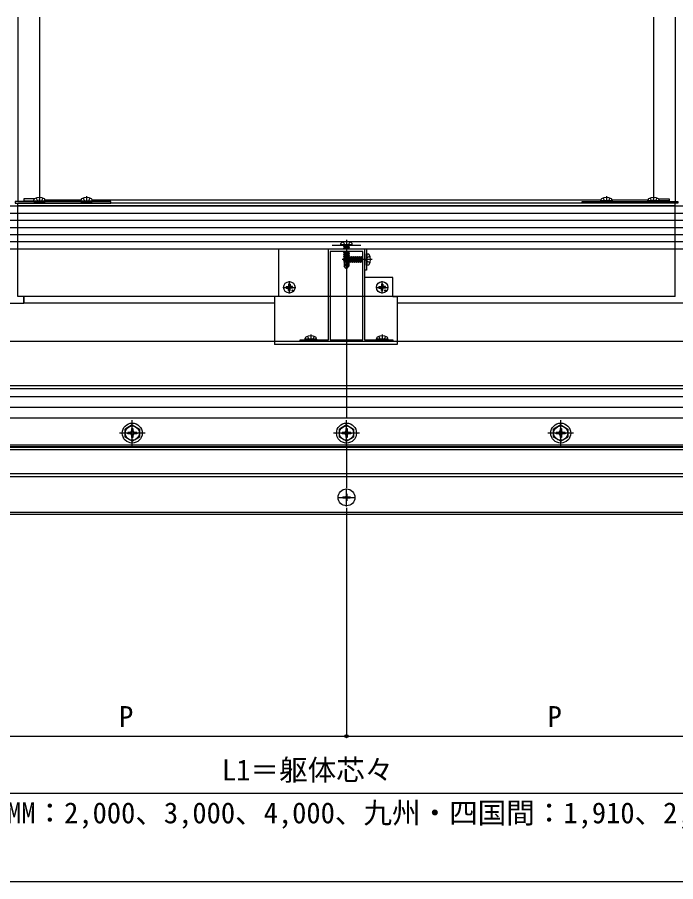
# Model space of a CAD drawing. Units: millimetres, scale not verified. Extents: x -875 to 875, y -1304 to 1296.
# Drawn here: x -279 to 182, y -107 to 498 of the extents above; entities that cross this region are included whole.
import ezdxf
from ezdxf.enums import TextEntityAlignment as Align

# ---------------------------------------------------------------- set-up
doc = ezdxf.new("R2010")
doc.units = ezdxf.units.MM
doc.header["$LTSCALE"] = 8
for name, color, linetype in [('0-3_YKK_11', 7, 'Continuous'), ('0-4_YKK_12', 2, 'Continuous'), ('0-5_YKK_13', 4, 'Continuous'), ('0-7_YKK_D', 6, 'Continuous'), ('0-9_YSS_K', 3, 'Continuous')]:
    doc.layers.add(name, color=color, linetype=linetype)
doc.styles.add('ＭＳ ゴシック', font='')
doc.styles.get('ＭＳ ゴシック').set_extended_font_data('MS Gothic')

msp = doc.modelspace()

# ---------------------------------------------------------------- linework, layer by layer
at = {"layer": '0-3_YKK_11'}
for points in [[(-16.218, 270.895), (-81.218, 270.895), (-81.218, 272.095), (-74.177, 272.095), (-73.993, 271.975), (-73.443, 271.975), (-73.26, 272.095), (-61.218, 272.095), (-61.218, 335.895), (-49.177, 335.895), (-48.993, 335.775), (-48.443, 335.775), (-48.26, 335.895), (-36.218, 335.895), (-36.218, 272.095), (-24.177, 272.095), (-23.993, 271.975), (-23.443, 271.975), (-23.26, 272.095), (-16.218, 272.095)], [(-60.218, 333.895), (-60.218, 272.095), (-37.218, 272.095), (-37.218, 333.895)]]:
    msp.add_lwpolyline(points, close=True, dxfattribs=at)
at = {"layer": '0-4_YKK_12'}
for p, q in [((181.282, 365.895), (-278.718, 365.895)), ((507.782, 239.895), (-605.218, 239.895)), ((507.782, 237.869), (-605.218, 237.869)), ((507.782, 232.295), (-605.218, 232.295)), ((507.782, 224.895), (-605.218, 224.895)), ((507.782, 217.395), (-605.218, 217.395)), ((511.282, 198.395), (-608.718, 198.395)), ((511.282, 197.395), (-608.718, 197.395)), ((507.782, 196.808), (-605.218, 196.808)), ((507.782, 195.271), (-605.218, 195.271)), ((511.282, 176.395), (-608.718, 176.395)), ((507.782, 178.396), (-605.218, 178.396)), ((511.282, 151.395), (-608.718, 151.395)), ((507.782, 151.396), (-605.218, 151.396)), ((507.782, 149.896), (-605.218, 149.896))]:
    msp.add_line(p, q, dxfattribs=at)
for points in [[(181.282, 302.395), (-16.221, 302.395), (-96.221, 302.395), (-278.718, 302.395), (-278.718, 335.895), (-278.718, 365.895), (-278.718, 367.895)], [(181.282, 302.395), (181.282, 335.895), (181.282, 365.895), (181.282, 367.895), (-278.718, 367.895)], [(511.282, 270.895), (495.782, 270.895), (-592.718, 270.895), (-608.718, 270.895)]]:
    msp.add_lwpolyline(points, dxfattribs=at)
at = {"layer": '0-5_YKK_13'}
for p, q in [((-267.718, 369.395), (-267.577, 370.198)), ((-267.718, 369.395), (-259.718, 369.395)), ((-267.718, 369.395), (-267.63, 368.895)), ((-263.718, 372.795), (-263.718, 367.695)), ((-259.718, 369.395), (-259.86, 370.198)), ((-259.718, 369.395), (-259.806, 368.895)), ((-234.718, 369.395), (-234.577, 370.198)), ((-234.718, 369.395), (-226.718, 369.395)), ((-234.718, 369.395), (-234.63, 368.895)), ((-230.718, 372.795), (-230.718, 367.695)), ((-226.718, 369.395), (-226.86, 370.198)), ((-226.718, 369.395), (-226.806, 368.895)), ((129.282, 369.395), (129.423, 370.198)), ((137.282, 369.395), (129.282, 369.395)), ((129.282, 369.395), (129.37, 368.895)), ((133.282, 372.795), (133.282, 367.695)), ((137.282, 369.395), (137.14, 370.198)), ((137.282, 369.395), (137.194, 368.895)), ((162.282, 369.395), (162.423, 370.198)), ((170.282, 369.395), (162.282, 369.395)), ((162.282, 369.395), (162.37, 368.895)), ((166.282, 372.795), (166.282, 367.695)), ((170.282, 369.395), (170.14, 370.198)), ((170.282, 369.395), (170.194, 368.895)), ((-593.718, 365.895), (496.282, 365.895)), ((-267.63, 368.895), (-259.806, 368.895)), ((-234.63, 368.895), (-226.806, 368.895)), ((137.194, 368.895), (129.37, 368.895)), ((170.194, 368.895), (162.37, 368.895)), ((-593.718, 360.895), (496.282, 360.895)), ((-593.718, 355.895), (496.282, 355.895)), ((-593.718, 350.895), (496.282, 350.895)), ((-593.718, 345.895), (496.282, 345.895)), ((-593.718, 340.895), (496.282, 340.895)), ((-52.718, 338.695), (-52.577, 339.498)), ((-48.718, 342.095), (-48.718, 321.195)), ((-44.718, 338.695), (-44.86, 339.498)), ((-593.718, 335.895), (496.282, 335.895)), ((-96.221, 335.895), (-96.221, 302.395)), ((-96.221, 335.895), (-34.718, 335.895)), ((-38.718, 338.195), (-58.718, 338.195)), ((-44.718, 338.695), (-52.718, 338.695)), ((-52.718, 338.695), (-52.63, 338.195)), ((-44.806, 338.195), (-52.63, 338.195)), ((-50.818, 337.545), (-47.218, 338.145)), ((-47.218, 338.045), (-50.818, 337.445)), ((-50.818, 337.545), (-50.268, 337.863)), ((-50.818, 337.545), (-50.818, 337.445)), ((-50.818, 337.545), (-50.818, 337.445)), ((-50.818, 337.445), (-50.268, 337.128)), ((-50.818, 336.145), (-46.618, 336.845)), ((-46.618, 336.745), (-50.818, 336.045)), ((-50.818, 336.145), (-50.268, 336.463)), ((-50.818, 336.145), (-50.818, 336.045)), ((-50.818, 336.045), (-50.558, 335.895)), ((-46.919, 333.895), (-50.818, 333.245)), ((-50.818, 333.345), (-47.519, 333.895)), ((-50.818, 333.345), (-50.268, 333.663)), ((-50.818, 333.345), (-50.818, 333.245)), ((-50.818, 333.245), (-50.268, 332.928)), ((-47.218, 338.145), (-50.268, 337.863)), ((-50.268, 337.128), (-47.218, 338.045)), ((-50.268, 337.995), (-50.268, 337.863)), ((-47.168, 337.163), (-50.268, 336.463)), ((-50.268, 337.128), (-50.268, 336.463)), ((-49.239, 333.895), (-50.268, 333.663)), ((-50.268, 333.895), (-50.268, 333.663)), ((-47.168, 332.963), (-50.268, 332.263)), ((-50.268, 332.928), (-50.268, 332.263)), ((-47.168, 336.428), (-49.527, 335.895)), ((-47.218, 338.145), (-47.218, 338.045)), ((-47.168, 337.995), (-47.168, 337.163)), ((-46.618, 336.845), (-47.168, 337.163)), ((-46.618, 336.745), (-47.168, 336.428)), ((-47.168, 336.428), (-47.168, 335.895)), ((-47.168, 333.628), (-47.168, 332.963)), ((-46.618, 332.645), (-47.168, 332.963)), ((-46.618, 336.845), (-46.618, 336.745)), ((-44.718, 338.695), (-44.806, 338.195)), ((-36.218, 335.895), (-36.218, 315.895)), ((-30.818, 328.395), (-51.718, 328.395)), ((-50.818, 331.945), (-46.618, 332.645)), ((-46.618, 332.545), (-50.818, 331.845)), ((-50.818, 331.945), (-50.268, 332.263)), ((-50.818, 331.945), (-50.818, 331.845)), ((-50.818, 331.845), (-50.268, 331.528)), ((-50.818, 330.545), (-46.618, 331.245)), ((-46.618, 331.145), (-50.818, 330.445)), ((-50.818, 330.545), (-50.268, 330.863)), ((-50.818, 330.545), (-50.818, 330.445)), ((-50.818, 330.445), (-50.268, 330.128)), ((-50.818, 329.145), (-46.618, 329.845)), ((-46.618, 329.745), (-50.818, 329.045)), ((-50.818, 329.145), (-50.268, 329.463)), ((-50.818, 329.145), (-50.818, 329.045)), ((-50.818, 329.045), (-50.268, 328.728)), ((-50.818, 327.745), (-47.793, 328.25)), ((-47.821, 328.145), (-50.818, 327.645)), ((-50.818, 327.745), (-50.268, 328.063)), ((-50.818, 327.745), (-50.818, 327.645)), ((-50.818, 327.645), (-50.268, 327.328)), ((-47.168, 331.563), (-50.268, 330.863)), ((-50.268, 331.528), (-50.268, 330.863)), ((-47.168, 330.163), (-50.268, 329.463)), ((-50.268, 330.128), (-50.268, 329.463)), ((-47.168, 328.763), (-50.268, 328.063)), ((-50.268, 328.728), (-50.268, 328.063)), ((-47.878, 327.868), (-50.268, 327.328)), ((-50.268, 327.328), (-50.268, 326.663)), ((-48.023, 327.17), (-50.268, 326.663)), ((-48.083, 326.878), (-49.801, 326.595)), ((-47.809, 328.202), (-48.718, 323.817)), ((-47.386, 328.318), (-48.568, 322.62)), ((-47.386, 328.317), (-46.618, 328.445)), ((-46.618, 328.345), (-47.331, 328.227)), ((-47.168, 327.363), (-47.321, 327.328)), ((-47.318, 328.147), (-47.318, 323.87)), ((-46.718, 327.103), (-47.318, 327.004)), ((-46.718, 326.888), (-47.318, 326.771)), ((-47.168, 332.228), (-47.168, 331.563)), ((-46.618, 331.245), (-47.168, 331.563)), ((-47.168, 330.828), (-47.168, 330.163)), ((-46.618, 329.845), (-47.168, 330.163)), ((-47.168, 329.428), (-47.168, 328.763)), ((-46.618, 328.445), (-47.168, 328.763)), ((-47.168, 328.028), (-47.168, 327.363)), ((-46.718, 327.103), (-47.168, 327.363)), ((-46.199, 326.695), (-47.068, 326.695)), ((-47.018, 329.241), (-46.318, 329.295)), ((-44.712, 327.486), (-47.018, 327.964)), ((-44.596, 327.063), (-47.018, 327.566)), ((-44.767, 326.995), (-47.018, 326.995)), ((-46.718, 326.888), (-47.018, 326.714)), ((-47.018, 326.714), (-47.018, 323.745)), ((-46.318, 330.095), (-46.718, 330.095)), ((-46.718, 327.103), (-46.718, 326.888)), ((-46.618, 332.645), (-46.618, 332.545)), ((-46.618, 331.245), (-46.618, 331.145)), ((-46.618, 329.845), (-46.618, 329.745)), ((-46.618, 328.445), (-46.618, 328.345)), ((-46.318, 330.095), (-46.251, 329.945)), ((-46.318, 327.819), (-46.318, 330.095)), ((-46.035, 327.76), (-46.318, 329.478)), ((-46.302, 327.815), (-46.318, 327.899)), ((-46.318, 326.695), (-46.318, 326.995)), ((-45.586, 329.945), (-46.251, 329.945)), ((-45.744, 327.7), (-46.251, 329.945)), ((-46.026, 326.395), (-46.199, 326.695)), ((-46.026, 326.395), (-46.143, 326.995)), ((-45.811, 326.395), (-45.909, 326.995)), ((-45.811, 326.395), (-45.551, 326.845)), ((-45.268, 330.495), (-45.586, 329.945)), ((-45.046, 327.555), (-45.586, 329.945)), ((-45.551, 326.845), (-45.585, 326.998)), ((-44.886, 326.845), (-45.551, 326.845)), ((-44.769, 327.497), (-45.268, 330.495)), ((-45.168, 330.495), (-45.268, 330.495)), ((-45.168, 330.495), (-44.664, 327.47)), ((-45.168, 330.495), (-44.851, 329.945)), ((-44.186, 329.945), (-44.851, 329.945)), ((-44.151, 326.845), (-44.851, 329.945)), ((-44.568, 326.295), (-44.687, 327.008)), ((-44.596, 327.063), (-44.468, 326.295)), ((-44.468, 326.295), (-44.151, 326.845)), ((-43.868, 330.495), (-44.186, 329.945)), ((-43.486, 326.845), (-44.151, 326.845)), ((-43.168, 326.295), (-43.868, 330.495)), ((-43.768, 330.495), (-43.868, 330.495)), ((-43.768, 330.495), (-43.068, 326.295)), ((-43.768, 330.495), (-43.451, 329.945)), ((-42.751, 326.845), (-43.451, 329.945)), ((-42.786, 329.945), (-43.451, 329.945)), ((-43.068, 326.295), (-42.751, 326.845)), ((-42.468, 330.495), (-42.786, 329.945)), ((-42.086, 326.845), (-42.751, 326.845)), ((-41.768, 326.295), (-42.468, 330.495)), ((-42.368, 330.495), (-42.468, 330.495)), ((-42.368, 330.495), (-41.668, 326.295)), ((-42.368, 330.495), (-42.051, 329.945)), ((-41.351, 326.845), (-42.051, 329.945)), ((-41.386, 329.945), (-42.051, 329.945)), ((-41.668, 326.295), (-41.351, 326.845)), ((-41.068, 330.495), (-41.386, 329.945)), ((-40.686, 326.845), (-41.351, 326.845)), ((-40.368, 326.295), (-41.068, 330.495)), ((-40.968, 330.495), (-41.068, 330.495)), ((-40.968, 330.495), (-40.268, 326.295)), ((-40.968, 330.495), (-40.651, 329.945)), ((-39.951, 326.845), (-40.651, 329.945)), ((-39.986, 329.945), (-40.651, 329.945)), ((-40.268, 326.295), (-39.951, 326.845)), ((-39.668, 330.495), (-39.986, 329.945)), ((-39.286, 326.845), (-39.951, 326.845)), ((-38.968, 326.295), (-39.668, 330.495)), ((-39.568, 330.495), (-39.668, 330.495)), ((-39.568, 330.495), (-38.868, 326.295)), ((-39.568, 330.495), (-39.251, 329.945)), ((-38.551, 326.845), (-39.251, 329.945)), ((-38.586, 329.945), (-39.251, 329.945)), ((-38.868, 326.295), (-38.551, 326.845)), ((-38.268, 330.495), (-38.586, 329.945)), ((-37.886, 326.845), (-38.551, 326.845)), ((-37.568, 326.295), (-38.268, 330.495)), ((-38.168, 330.495), (-38.268, 330.495)), ((-38.168, 330.495), (-37.468, 326.295)), ((-38.168, 330.495), (-37.851, 329.945)), ((-37.218, 327.144), (-37.851, 329.945)), ((-37.218, 329.945), (-37.851, 329.945)), ((-37.468, 326.295), (-37.218, 326.728)), ((-34.218, 332.395), (-34.718, 332.307)), ((-34.718, 324.483), (-34.718, 332.307)), ((-34.218, 324.395), (-34.218, 332.395)), ((-34.218, 332.395), (-33.416, 332.254)), ((-50.418, 326.595), (-50.268, 326.663)), ((-50.418, 326.595), (-50.418, 323.745)), ((-48.142, 326.595), (-50.418, 326.595)), ((-49.461, 324.549), (-50.418, 323.745)), ((-48.868, 322.195), (-50.418, 323.745)), ((-48.718, 323.817), (-48.868, 322.195)), ((-48.868, 322.195), (-48.568, 322.195)), ((-48.718, 323.817), (-48.718, 322.195)), ((-47.318, 323.87), (-48.568, 322.62)), ((-48.568, 322.195), (-47.018, 323.745)), ((-48.568, 322.62), (-48.568, 322.195)), ((-48.139, 326.612), (-48.223, 326.595)), ((-47.018, 326.595), (-47.318, 326.595)), ((-47.018, 323.745), (-47.318, 323.87)), ((-45.811, 326.395), (-46.026, 326.395)), ((-44.468, 326.295), (-44.568, 326.295)), ((-43.068, 326.295), (-43.168, 326.295)), ((-41.668, 326.295), (-41.768, 326.295)), ((-40.268, 326.295), (-40.368, 326.295)), ((-38.868, 326.295), (-38.968, 326.295)), ((-37.468, 326.295), (-37.568, 326.295)), ((-34.218, 324.395), (-34.718, 324.483)), ((-34.218, 324.395), (-33.416, 324.537)), ((-16.221, 315.895), (-36.218, 315.895)), ((-16.221, 302.395), (-16.221, 315.895)), ((-93.121, 308.897), (-84.321, 308.897)), ((-90.966, 309.397), (-89.858, 309.417)), ((-89.858, 309.417), (-89.341, 309.517)), ((-89.24, 310.034), (-89.341, 309.517)), ((-89.221, 311.142), (-89.24, 310.034)), ((-88.721, 304.497), (-88.721, 313.297)), ((-88.221, 311.142), (-88.201, 310.034)), ((-88.201, 310.034), (-88.101, 309.517)), ((-87.584, 309.417), (-88.101, 309.517)), ((-86.476, 309.397), (-87.584, 309.417)), ((-28.121, 308.897), (-19.321, 308.897)), ((-25.966, 309.397), (-24.858, 309.417)), ((-24.858, 309.417), (-24.341, 309.517)), ((-24.24, 310.034), (-24.341, 309.517)), ((-24.221, 311.142), (-24.24, 310.034)), ((-23.721, 304.497), (-23.721, 313.297)), ((-23.221, 311.142), (-23.201, 310.034)), ((-23.201, 310.034), (-23.101, 309.517)), ((-22.584, 309.417), (-23.101, 309.517)), ((-21.476, 309.397), (-22.584, 309.417)), ((-90.966, 308.397), (-89.858, 308.378)), ((-89.858, 308.378), (-89.341, 308.277)), ((-89.24, 307.76), (-89.341, 308.277)), ((-89.221, 306.652), (-89.24, 307.76)), ((-88.221, 306.652), (-88.201, 307.76)), ((-88.201, 307.76), (-88.101, 308.277)), ((-87.584, 308.378), (-88.101, 308.277)), ((-86.476, 308.397), (-87.584, 308.378)), ((-25.966, 308.397), (-24.858, 308.378)), ((-24.858, 308.378), (-24.341, 308.277)), ((-24.24, 307.76), (-24.341, 308.277)), ((-24.221, 306.652), (-24.24, 307.76)), ((-23.221, 306.652), (-23.201, 307.76)), ((-23.201, 307.76), (-23.101, 308.277)), ((-22.584, 308.378), (-23.101, 308.277)), ((-21.476, 308.397), (-22.584, 308.378)), ((-96.221, 302.395), (-99.221, 302.395)), ((-77.718, 272.595), (-77.577, 273.398)), ((-69.718, 272.595), (-77.718, 272.595)), ((-77.718, 272.595), (-77.63, 272.095)), ((-73.718, 275.995), (-73.718, 270.895)), ((-69.718, 272.595), (-69.86, 273.398)), ((-69.718, 272.595), (-69.806, 272.095)), ((-27.718, 272.595), (-27.577, 273.398)), ((-19.718, 272.595), (-27.718, 272.595)), ((-27.718, 272.595), (-27.63, 272.095)), ((-23.718, 275.995), (-23.718, 270.895)), ((-19.718, 272.595), (-19.86, 273.398)), ((-19.718, 272.595), (-19.806, 272.095)), ((-13.221, 268.896), (-99.221, 268.896)), ((-69.806, 272.095), (-77.63, 272.095)), ((-19.806, 272.095), (-27.63, 272.095)), ((-198.718, 212.646), (-203.718, 209.759)), ((-198.718, 197.896), (-198.718, 215.896)), ((-198.718, 212.646), (-193.718, 209.759)), ((-48.718, 212.646), (-53.718, 209.759)), ((-48.718, 197.896), (-48.718, 215.896)), ((-48.718, 212.646), (-43.718, 209.759)), ((101.282, 212.646), (96.282, 209.759)), ((101.282, 197.896), (101.282, 215.896)), ((101.282, 212.646), (106.282, 209.759)), ((-189.718, 206.896), (-207.718, 206.896)), ((-203.718, 204.032), (-203.718, 209.759)), ((-200.218, 207.396), (-201.868, 207.396)), ((-201.868, 206.396), (-201.868, 207.396)), ((-200.218, 206.396), (-201.868, 206.396)), ((-199.218, 210.046), (-199.218, 208.396)), ((-199.218, 210.046), (-198.218, 210.046)), ((-198.218, 210.046), (-198.218, 208.396)), ((-195.568, 207.396), (-197.218, 207.396)), ((-195.568, 206.396), (-197.218, 206.396)), ((-195.568, 207.396), (-195.568, 206.396)), ((-193.718, 209.759), (-193.718, 204.032)), ((-39.718, 206.896), (-57.718, 206.896)), ((-53.718, 204.032), (-53.718, 209.759)), ((-50.218, 207.396), (-51.868, 207.396)), ((-51.868, 206.396), (-51.868, 207.396)), ((-50.218, 206.396), (-51.868, 206.396)), ((-49.218, 210.046), (-49.218, 208.396)), ((-49.218, 210.046), (-48.218, 210.046)), ((-48.218, 210.046), (-48.218, 208.396)), ((-45.568, 207.396), (-47.218, 207.396)), ((-45.568, 206.396), (-47.218, 206.396)), ((-45.568, 207.396), (-45.568, 206.396)), ((-43.718, 209.759), (-43.718, 204.032)), ((110.282, 206.896), (92.282, 206.896)), ((96.282, 204.032), (96.282, 209.759)), ((99.782, 207.396), (98.132, 207.396)), ((98.132, 206.396), (98.132, 207.396)), ((99.782, 206.396), (98.132, 206.396)), ((100.782, 210.046), (100.782, 208.396)), ((100.782, 210.046), (101.782, 210.046)), ((101.782, 210.046), (101.782, 208.396)), ((104.432, 207.396), (102.782, 207.396)), ((104.432, 206.396), (102.782, 206.396)), ((104.432, 207.396), (104.432, 206.396)), ((106.282, 209.759), (106.282, 204.032)), ((-198.718, 201.146), (-203.718, 204.032)), ((-199.218, 205.396), (-199.218, 203.746)), ((-198.218, 203.746), (-199.218, 203.746)), ((-198.718, 201.146), (-193.718, 204.032)), ((-198.218, 205.396), (-198.218, 203.746)), ((-48.718, 201.146), (-53.718, 204.032)), ((-49.218, 205.396), (-49.218, 203.746)), ((-48.218, 203.746), (-49.218, 203.746)), ((-48.718, 201.146), (-43.718, 204.032)), ((-48.218, 205.396), (-48.218, 203.746)), ((101.282, 201.146), (96.282, 204.032)), ((100.782, 205.396), (100.782, 203.746)), ((101.782, 203.746), (100.782, 203.746)), ((101.282, 201.146), (106.282, 204.032)), ((101.782, 205.396), (101.782, 203.746)), ((-49.068, 164.395), (-48.368, 164.395)), ((-49.068, 164.395), (-49.068, 162.745)), ((-48.718, 155.595), (-48.718, 168.195)), ((-48.368, 164.395), (-48.368, 162.745)), ((-55.018, 161.895), (-42.418, 161.895)), ((-51.218, 162.245), (-51.218, 161.545)), ((-51.218, 162.245), (-49.568, 162.245)), ((-51.218, 161.545), (-49.568, 161.545)), ((-49.068, 161.045), (-49.068, 159.395)), ((-49.068, 159.395), (-48.368, 159.395)), ((-48.368, 161.045), (-48.368, 159.395)), ((-47.868, 162.245), (-46.218, 162.245)), ((-47.868, 161.545), (-46.218, 161.545)), ((-46.218, 162.245), (-46.218, 161.545))]:
    msp.add_line(p, q, dxfattribs=at)
for points in [[(-266.018, 371.375), (-264.863, 369.058), (-263.718, 368.449)], [(-261.418, 371.375), (-262.573, 369.058), (-263.718, 368.449)], [(-233.018, 371.375), (-231.863, 369.058), (-230.718, 368.449)], [(-228.418, 371.375), (-229.573, 369.058), (-230.718, 368.449)], [(130.982, 371.375), (132.137, 369.058), (133.282, 368.449)], [(135.582, 371.375), (134.427, 369.058), (133.282, 368.449)], [(163.982, 371.375), (165.137, 369.058), (166.282, 368.449)], [(168.582, 371.375), (167.427, 369.058), (166.282, 368.449)], [(-51.018, 340.675), (-49.863, 338.358), (-48.718, 337.749)], [(-46.418, 340.675), (-47.573, 338.358), (-48.718, 337.749)], [(-46.705, 333.895), (-47.168, 333.628), (-50.268, 332.928)], [(-34.718, 335.895), (-34.718, 320.895), (-36.218, 320.895)], [(-46.618, 332.545), (-47.168, 332.228), (-50.268, 331.528)], [(-46.618, 331.145), (-47.168, 330.828), (-50.268, 330.128)], [(-46.618, 329.745), (-47.168, 329.428), (-50.268, 328.728)], [(-46.618, 328.345), (-47.168, 328.028), (-47.318, 327.994)], [(-44.568, 326.295), (-44.886, 326.845), (-44.92, 326.995)], [(-43.168, 326.295), (-43.486, 326.845), (-44.186, 329.945)], [(-41.768, 326.295), (-42.086, 326.845), (-42.786, 329.945)], [(-40.368, 326.295), (-40.686, 326.845), (-41.386, 329.945)], [(-38.968, 326.295), (-39.286, 326.845), (-39.986, 329.945)], [(-37.568, 326.295), (-37.886, 326.845), (-38.586, 329.945)], [(-32.239, 330.695), (-34.555, 329.54), (-35.164, 328.395)], [(-32.239, 326.095), (-34.555, 327.25), (-35.164, 328.395)], [(-48.718, 323.817), (-49.461, 324.549), (-49.618, 326.595)], [(-99.221, 302.395), (-99.221, 270.895), (-99.221, 268.896)], [(-16.221, 302.395), (-13.221, 302.395), (-13.221, 270.895), (-13.221, 268.896)], [(-76.018, 274.575), (-74.863, 272.258), (-73.718, 271.649)], [(-71.418, 274.575), (-72.573, 272.258), (-73.718, 271.649)], [(-26.018, 274.575), (-24.863, 272.258), (-23.718, 271.649)], [(-21.418, 274.575), (-22.573, 272.258), (-23.718, 271.649)]]:
    msp.add_lwpolyline(points, dxfattribs=at)
for points in [[(-213.718, 368.895), (-280.718, 368.895), (-280.718, 367.895), (-213.718, 367.895)], [(116.282, 368.895), (183.282, 368.895), (183.282, 367.895), (116.282, 367.895)]]:
    msp.add_lwpolyline(points, close=True, dxfattribs=at)
for centre, radius in [((-88.721, 308.897), 4), ((-23.721, 308.897), 4), ((-86.6, 306.776), 0.3), ((-21.6, 306.776), 0.3), ((-198.718, 206.896), 7), ((-198.718, 206.896), 5), ((-48.718, 206.896), 7), ((-48.718, 206.896), 5), ((101.282, 206.896), 7), ((101.282, 206.896), 5), ((-48.718, 161.895), 5.9)]:
    msp.add_circle(centre, radius, dxfattribs=at)
for centre, radius, start, end in [((-266.69, 370.041), 0.9, 122.05588, 170), ((-263.718, 365.295), 6.5, 57.94412, 122.05588), ((-260.746, 370.041), 0.9, 10, 57.94412), ((-233.69, 370.041), 0.9, 122.05588, 170), ((-230.718, 365.295), 6.5, 57.94412, 122.05588), ((-227.746, 370.041), 0.9, 10, 57.94412), ((130.31, 370.041), 0.9, 122.05588, 170), ((133.282, 365.295), 6.5, 57.94412, 122.05588), ((136.254, 370.041), 0.9, 10, 57.94412), ((163.31, 370.041), 0.9, 122.05588, 170), ((166.282, 365.295), 6.5, 57.94412, 122.05588), ((169.254, 370.041), 0.9, 10, 57.94412), ((-51.69, 339.342), 0.9, 122.05588, 170), ((-48.718, 334.595), 6.5, 57.94412, 122.05588), ((-45.746, 339.342), 0.9, 10, 57.94412), ((-50.468, 337.995), 0.2, 0, 90), ((-46.968, 337.995), 0.2, 90, 180), ((-47.567, 328.147), 0.248, 0, 167.19096), ((-44.767, 327.243), 0.248, 270, 77.19096), ((-33.572, 331.367), 0.9, 32.05588, 80), ((-38.318, 328.395), 6.5, 327.94412, 32.05588), ((-33.572, 325.423), 0.9, 280, 327.94412), ((-88.721, 308.897), 2.3, 167.44414, 192.55586), ((-88.721, 308.897), 2.3, 77.44414, 102.55586), ((-88.721, 308.897), 2.3, 347.44414, 12.55586), ((-23.721, 308.897), 2.3, 167.44414, 192.55586), ((-23.721, 308.897), 2.3, 77.44414, 102.55586), ((-23.721, 308.897), 2.3, 347.44414, 12.55586), ((-88.721, 308.897), 2.3, 257.44414, 282.55586), ((-23.721, 308.897), 2.3, 257.44414, 282.55586), ((-76.69, 273.241), 0.9, 122.05588, 170), ((-73.718, 268.495), 6.5, 57.94412, 122.05588), ((-70.746, 273.241), 0.9, 10, 57.94412), ((-26.69, 273.241), 0.9, 122.05588, 170), ((-23.718, 268.495), 6.5, 57.94412, 122.05588), ((-20.746, 273.241), 0.9, 10, 57.94412), ((-200.218, 208.396), 1, 270, 0), ((-200.218, 205.396), 1, 0, 90), ((-197.218, 208.396), 1, 180, 270), ((-197.218, 205.396), 1, 90, 180), ((-50.218, 208.396), 1, 270, 0), ((-50.218, 205.396), 1, 0, 90), ((-47.218, 208.396), 1, 180, 270), ((-47.218, 205.396), 1, 90, 180), ((99.782, 208.396), 1, 270, 0), ((99.782, 205.396), 1, 0, 90), ((102.782, 208.396), 1, 180, 270), ((102.782, 205.396), 1, 90, 180), ((-49.568, 162.745), 0.5, 270, 0), ((-49.568, 161.045), 0.5, 0, 90), ((-47.868, 162.745), 0.5, 180, 270), ((-47.868, 161.045), 0.5, 90, 180)]:
    msp.add_arc(centre, radius, start, end, dxfattribs=at)
at = {"layer": '0-7_YKK_D'}
for p, q in [((-48.718, 323.695), (-48.718, 217.895)), ((-48.718, 199.396), (-48.718, 168.695)), ((-48.718, 154.595), (-48.718, -6.194)), ((-48.718, 154.595), (-48.718, -6.194)), ((-348.718, -5.194), (-48.718, -5.194)), ((-48.718, -5.194), (251.282, -5.194)), ((-648.718, -45.194), (551.282, -45.194))]:
    msp.add_line(p, q, dxfattribs=at)
msp.add_lwpolyline([(676.282, -45.194), (603.409, -107.066), (-485.569, -107.066)], dxfattribs=at)
msp.add_circle((-48.718, -5.194), 1.075, dxfattribs=at)
msp.add_circle((-48.718, -5.194), 1.075, dxfattribs=at)
at = {"layer": '0-9_YSS_K'}
for p, q in [((-278.718, 497.895), (-278.718, 368.895)), ((-263.718, 497.895), (-263.718, 370.795)), ((166.282, 497.895), (166.282, 370.795)), ((181.282, 497.895), (181.282, 368.895)), ((-274.718, 368.895), (-274.718, 369.395)), ((-274.718, 369.395), (-263.718, 369.395)), ((-263.718, 369.395), (-263.718, 370.795)), ((-234.63, 369.895), (-259.806, 369.895)), ((129.37, 369.895), (-226.806, 369.895)), ((162.37, 369.895), (137.194, 369.895)), ((166.282, 369.395), (166.282, 370.795)), ((177.282, 369.395), (166.282, 369.395)), ((177.282, 368.895), (177.282, 369.395)), ((-300.718, 297.895), (-274.718, 297.895)), ((-274.718, 297.895), (-274.718, 302.395)), ((-274.718, 302.395), (-274.718, 297.895)), ((-99.221, 297.895), (-274.718, 297.895)), ((177.282, 297.895), (-13.221, 297.895)), ((200.779, 297.895), (177.282, 297.895))]:
    msp.add_line(p, q, dxfattribs=at)
for points in [[(-267.019, 370.895), (-274.718, 370.895), (-274.718, 368.895)], [(169.583, 370.895), (177.282, 370.895), (177.282, 368.895)]]:
    msp.add_lwpolyline(points, dxfattribs=at)

# ---------------------------------------------------------------- texts
at = {"layer": '0-7_YKK_D', "style": 'ＭＳ ゴシック'}
for s, p in [('P', (-207.923, -3.194)), ('P', (92.077, -3.194)), ('L1＝躯体芯々', (-135.877, -40.58)), ('（関東間：1,820、2,730、3,640、MM：2,000、3,000、4,000、九州・四国間：1,910、2,865、3,820）', (-595.934, -70.603))]:
    msp.add_text(s, height=14.66, dxfattribs=at).set_placement(p, align=Align.BOTTOM_LEFT)

doc.saveas('drawing.dxf')
